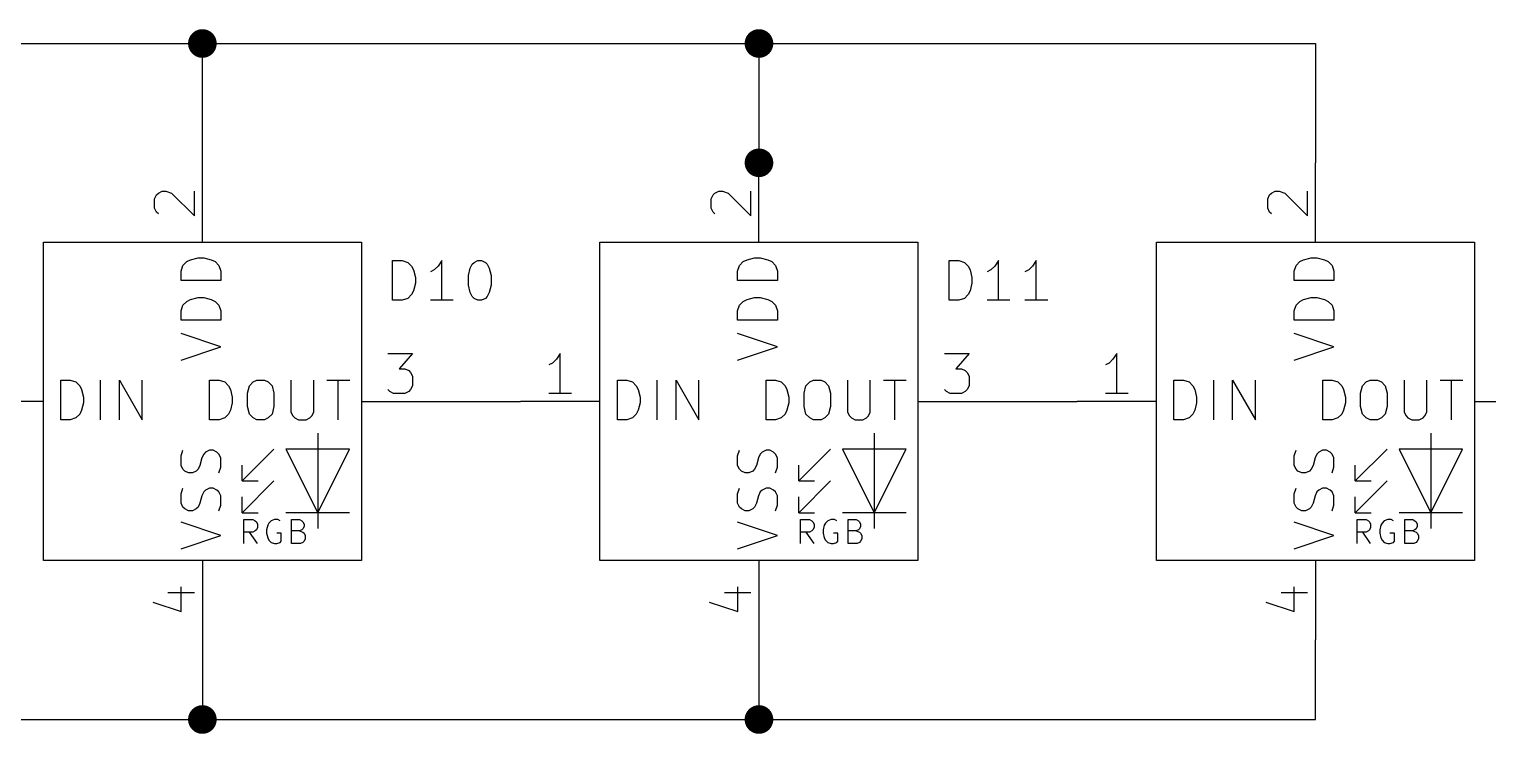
# Model space of a CAD drawing. Extents: x 0.4 to 11.3, y -7.9 to -0.4.
# Drawn here: x 7.682 to 9.517, y -2.418 to -1.532 of the extents above; entities that cross this region are included whole.
import ezdxf

# ---------------------------------------------------------------- set-up
doc = ezdxf.new("R2010")
doc.units = 0
doc.header["$MEASUREMENT"] = 0
for name, color, linetype in [('CYAN2', 4, 'CONTINUOUS'), ('GREEN3', 91, 'CONTINUOUS'), ('LYELLOW', 51, 'CONTINUOUS'), ('RED2', 1, 'CONTINUOUS'), ('RED3', 11, 'CONTINUOUS')]:
    doc.layers.add(name, color=color, linetype=linetype)

msp = doc.modelspace()

# ---------------------------------------------------------------- linework, layer by layer
at = {"layer": 'CYAN2', "linetype": 'CONTINUOUS'}
for p, q in [((7.87313, -1.83619), (7.87551, -1.82905)), ((7.87551, -1.82905), (7.88028, -1.82428)), ((7.88028, -1.82428), (7.88504, -1.8219)), ((7.88504, -1.8219), (7.89456, -1.81952)), ((7.89456, -1.81952), (7.9017, -1.81952)), ((7.9017, -1.81952), (7.91122, -1.8219)), ((7.91122, -1.8219), (7.91599, -1.82428)), ((7.91599, -1.82428), (7.92075, -1.82905)), ((7.92075, -1.82905), (7.92313, -1.83619)), ((8.13928, -1.8728), (8.13928, -1.8228)), ((8.13928, -1.8228), (8.15119, -1.8228)), ((8.15119, -1.8228), (8.15833, -1.82519)), ((8.15833, -1.82519), (8.16309, -1.82995)), ((8.16309, -1.82995), (8.16548, -1.83471)), ((8.19643, -1.82995), (8.19167, -1.83471)), ((8.20119, -1.8228), (8.19643, -1.82995)), ((8.20119, -1.8728), (8.20119, -1.8228)), ((8.23452, -1.84185), (8.2369, -1.83233)), ((8.2369, -1.83233), (8.23928, -1.82757)), ((8.23928, -1.82757), (8.24167, -1.82519)), ((8.24167, -1.82519), (8.24643, -1.8228)), ((8.24643, -1.8228), (8.25119, -1.8228)), ((8.25119, -1.8228), (8.25595, -1.82519)), ((8.25595, -1.82519), (8.25833, -1.82757)), ((8.25833, -1.82757), (8.26071, -1.83233)), ((8.26071, -1.83233), (8.26309, -1.84185)), ((8.57313, -1.83619), (8.57551, -1.82905)), ((8.57551, -1.82905), (8.58028, -1.82428)), ((8.58028, -1.82428), (8.58504, -1.8219)), ((8.58504, -1.8219), (8.59456, -1.81952)), ((8.59456, -1.81952), (8.6017, -1.81952)), ((8.6017, -1.81952), (8.61122, -1.8219)), ((8.61122, -1.8219), (8.61599, -1.82428)), ((8.61599, -1.82428), (8.62075, -1.82905)), ((8.62075, -1.82905), (8.62313, -1.83619)), ((8.83928, -1.8728), (8.83928, -1.8228)), ((8.83928, -1.8228), (8.85119, -1.8228)), ((8.85119, -1.8228), (8.85833, -1.82519)), ((8.85833, -1.82519), (8.86309, -1.82995)), ((8.86309, -1.82995), (8.86548, -1.83471)), ((8.89643, -1.82995), (8.89167, -1.83471)), ((8.90119, -1.8228), (8.89643, -1.82995)), ((8.90119, -1.8728), (8.90119, -1.8228)), ((8.94405, -1.82995), (8.93928, -1.83471)), ((8.94881, -1.8228), (8.94405, -1.82995)), ((8.94881, -1.8728), (8.94881, -1.8228)), ((9.27313, -1.83619), (9.27551, -1.82905)), ((9.27551, -1.82905), (9.28028, -1.82428)), ((9.28028, -1.82428), (9.28504, -1.8219)), ((9.28504, -1.8219), (9.29456, -1.81952)), ((9.29456, -1.81952), (9.3017, -1.81952)), ((9.3017, -1.81952), (9.31122, -1.8219)), ((9.31122, -1.8219), (9.31599, -1.82428)), ((9.31599, -1.82428), (9.32075, -1.82905)), ((9.32075, -1.82905), (9.32313, -1.83619)), ((7.87313, -1.84809), (7.87313, -1.83619)), ((7.92313, -1.84809), (7.87313, -1.84809)), ((7.92313, -1.83619), (7.92313, -1.84809)), ((8.16548, -1.83471), (8.16785, -1.84423)), ((8.16785, -1.85137), (8.16548, -1.8609)), ((8.16785, -1.84423), (8.16785, -1.85137)), ((8.19167, -1.83471), (8.18691, -1.83709)), ((8.23452, -1.85376), (8.23452, -1.84185)), ((8.26309, -1.84185), (8.26309, -1.85376)), ((8.57313, -1.84809), (8.57313, -1.83619)), ((8.62313, -1.84809), (8.57313, -1.84809)), ((8.62313, -1.83619), (8.62313, -1.84809)), ((8.86548, -1.83471), (8.86785, -1.84423)), ((8.86785, -1.85137), (8.86548, -1.8609)), ((8.86785, -1.84423), (8.86785, -1.85137)), ((8.89167, -1.83471), (8.88691, -1.83709)), ((8.93928, -1.83471), (8.93452, -1.83709)), ((9.27313, -1.84809), (9.27313, -1.83619)), ((9.32313, -1.84809), (9.27313, -1.84809)), ((9.32313, -1.83619), (9.32313, -1.84809)), ((7.88504, -1.8719), (7.89456, -1.86952)), ((7.89456, -1.86952), (7.9017, -1.86952)), ((7.9017, -1.86952), (7.91122, -1.8719)), ((8.15833, -1.87043), (8.15119, -1.8728)), ((8.16309, -1.86566), (8.15833, -1.87043)), ((8.16548, -1.8609), (8.16309, -1.86566)), ((8.2369, -1.86328), (8.23452, -1.85376)), ((8.23928, -1.86804), (8.2369, -1.86328)), ((8.24167, -1.87043), (8.23928, -1.86804)), ((8.24643, -1.8728), (8.24167, -1.87043)), ((8.25595, -1.87043), (8.25119, -1.8728)), ((8.25833, -1.86804), (8.25595, -1.87043)), ((8.26071, -1.86328), (8.25833, -1.86804)), ((8.26309, -1.85376), (8.26071, -1.86328)), ((8.58504, -1.8719), (8.59456, -1.86952)), ((8.59456, -1.86952), (8.6017, -1.86952)), ((8.6017, -1.86952), (8.61122, -1.8719)), ((8.85833, -1.87043), (8.85119, -1.8728)), ((8.86309, -1.86566), (8.85833, -1.87043)), ((8.86548, -1.8609), (8.86309, -1.86566)), ((9.28504, -1.8719), (9.29456, -1.86952)), ((9.29456, -1.86952), (9.3017, -1.86952)), ((9.3017, -1.86952), (9.31122, -1.8719)), ((7.87313, -1.88619), (7.87551, -1.87905)), ((7.87313, -1.89809), (7.87313, -1.88619)), ((7.87551, -1.87905), (7.88028, -1.87428)), ((7.88028, -1.87428), (7.88504, -1.8719)), ((7.91122, -1.8719), (7.91599, -1.87428)), ((7.91599, -1.87428), (7.92075, -1.87905)), ((7.92075, -1.87905), (7.92313, -1.88619)), ((7.92313, -1.88619), (7.92313, -1.89809)), ((8.15119, -1.8728), (8.13928, -1.8728)), ((8.21548, -1.8728), (8.18691, -1.8728)), ((8.25119, -1.8728), (8.24643, -1.8728)), ((8.57313, -1.88619), (8.57551, -1.87905)), ((8.57313, -1.89809), (8.57313, -1.88619)), ((8.57551, -1.87905), (8.58028, -1.87428)), ((8.58028, -1.87428), (8.58504, -1.8719)), ((8.61122, -1.8719), (8.61599, -1.87428)), ((8.61599, -1.87428), (8.62075, -1.87905)), ((8.62075, -1.87905), (8.62313, -1.88619)), ((8.62313, -1.88619), (8.62313, -1.89809)), ((8.85119, -1.8728), (8.83928, -1.8728)), ((8.91548, -1.8728), (8.88691, -1.8728)), ((8.96309, -1.8728), (8.93452, -1.8728)), ((9.27313, -1.88619), (9.27551, -1.87905)), ((9.27313, -1.89809), (9.27313, -1.88619)), ((9.27551, -1.87905), (9.28028, -1.87428)), ((9.28028, -1.87428), (9.28504, -1.8719)), ((9.31122, -1.8719), (9.31599, -1.87428)), ((9.31599, -1.87428), (9.32075, -1.87905)), ((9.32075, -1.87905), (9.32313, -1.88619)), ((9.32313, -1.88619), (9.32313, -1.89809)), ((7.92313, -1.89809), (7.87313, -1.89809)), ((8.62313, -1.89809), (8.57313, -1.89809)), ((9.32313, -1.89809), (9.27313, -1.89809)), ((7.92313, -1.93143), (7.87313, -1.91476)), ((8.62313, -1.93143), (8.57313, -1.91476)), ((9.32313, -1.93143), (9.27313, -1.91476)), ((7.87313, -1.94809), (7.92313, -1.93143)), ((8.57313, -1.94809), (8.62313, -1.93143)), ((9.27313, -1.94809), (9.32313, -1.93143)), ((7.7219, -2.02313), (7.7219, -1.97313)), ((7.7219, -1.97313), (7.73381, -1.97313)), ((7.73381, -1.97313), (7.74095, -1.97551)), ((7.74095, -1.97551), (7.74571, -1.98028)), ((7.74571, -1.98028), (7.74809, -1.98504)), ((7.7719, -2.02313), (7.7719, -1.97313)), ((7.79571, -2.02313), (7.79571, -1.97313)), ((7.79571, -1.97313), (7.82428, -2.02313)), ((7.82428, -2.02313), (7.82428, -1.97313)), ((7.90904, -2.02313), (7.90904, -1.97313)), ((7.90904, -1.97313), (7.92095, -1.97313)), ((7.92095, -1.97313), (7.92809, -1.97551)), ((7.92809, -1.97551), (7.93285, -1.98028)), ((7.93285, -1.98028), (7.93524, -1.98504)), ((7.95667, -1.9898), (7.95904, -1.98028)), ((7.95904, -1.98028), (7.96381, -1.97551)), ((7.96381, -1.97551), (7.96857, -1.97313)), ((7.96857, -1.97313), (7.97809, -1.97313)), ((7.97809, -1.97313), (7.98285, -1.97551)), ((7.98285, -1.97551), (7.98761, -1.98028)), ((7.98761, -1.98028), (7.99, -1.9898)), ((8.01143, -1.97313), (8.01143, -2.01361)), ((8.04, -2.01361), (8.04, -1.97313)), ((8.05667, -1.97313), (8.08524, -1.97313)), ((8.07095, -2.02313), (8.07095, -1.97313)), ((8.4219, -2.02313), (8.4219, -1.97313)), ((8.4219, -1.97313), (8.43381, -1.97313)), ((8.43381, -1.97313), (8.44095, -1.97551)), ((8.44095, -1.97551), (8.44571, -1.98028)), ((8.44571, -1.98028), (8.44809, -1.98504)), ((8.4719, -2.02313), (8.4719, -1.97313)), ((8.49571, -2.02313), (8.49571, -1.97313)), ((8.49571, -1.97313), (8.52428, -2.02313)), ((8.52428, -2.02313), (8.52428, -1.97313)), ((8.60904, -2.02313), (8.60904, -1.97313)), ((8.60904, -1.97313), (8.62095, -1.97313)), ((8.62095, -1.97313), (8.62809, -1.97551)), ((8.62809, -1.97551), (8.63285, -1.98028)), ((8.63285, -1.98028), (8.63524, -1.98504)), ((8.65667, -1.9898), (8.65904, -1.98028)), ((8.65904, -1.98028), (8.66381, -1.97551)), ((8.66381, -1.97551), (8.66857, -1.97313)), ((8.66857, -1.97313), (8.67809, -1.97313)), ((8.67809, -1.97313), (8.68285, -1.97551)), ((8.68285, -1.97551), (8.68761, -1.98028)), ((8.68761, -1.98028), (8.69, -1.9898)), ((8.71143, -1.97313), (8.71143, -2.01361)), ((8.74, -2.01361), (8.74, -1.97313)), ((8.75667, -1.97313), (8.78524, -1.97313)), ((8.77095, -2.02313), (8.77095, -1.97313)), ((9.1219, -2.02313), (9.1219, -1.97313)), ((9.1219, -1.97313), (9.13381, -1.97313)), ((9.13381, -1.97313), (9.14095, -1.97551)), ((9.14095, -1.97551), (9.14571, -1.98028)), ((9.14571, -1.98028), (9.14809, -1.98504)), ((9.1719, -2.02313), (9.1719, -1.97313)), ((9.19571, -2.02313), (9.19571, -1.97313)), ((9.19571, -1.97313), (9.22428, -2.02313)), ((9.22428, -2.02313), (9.22428, -1.97313)), ((9.30904, -2.02313), (9.30904, -1.97313)), ((9.30904, -1.97313), (9.32095, -1.97313)), ((9.32095, -1.97313), (9.32809, -1.97551)), ((9.32809, -1.97551), (9.33285, -1.98028)), ((9.33285, -1.98028), (9.33524, -1.98504)), ((9.35667, -1.9898), (9.35904, -1.98028)), ((9.35904, -1.98028), (9.36381, -1.97551)), ((9.36381, -1.97551), (9.36857, -1.97313)), ((9.36857, -1.97313), (9.37809, -1.97313)), ((9.37809, -1.97313), (9.38285, -1.97551)), ((9.38285, -1.97551), (9.38761, -1.98028)), ((9.38761, -1.98028), (9.39, -1.9898)), ((9.41143, -1.97313), (9.41143, -2.01361)), ((9.44, -2.01361), (9.44, -1.97313)), ((9.45667, -1.97313), (9.48524, -1.97313)), ((9.47095, -2.02313), (9.47095, -1.97313)), ((7.74809, -1.98504), (7.75047, -1.99456)), ((7.75047, -1.99456), (7.75047, -2.0017)), ((7.93524, -1.98504), (7.93761, -1.99456)), ((7.93761, -1.99456), (7.93761, -2.0017)), ((7.95667, -2.00646), (7.95667, -1.9898)), ((7.99, -1.9898), (7.99, -2.00646)), ((8.44809, -1.98504), (8.45047, -1.99456)), ((8.45047, -1.99456), (8.45047, -2.0017)), ((8.63524, -1.98504), (8.63761, -1.99456)), ((8.63761, -1.99456), (8.63761, -2.0017)), ((8.65667, -2.00646), (8.65667, -1.9898)), ((8.69, -1.9898), (8.69, -2.00646)), ((9.14809, -1.98504), (9.15047, -1.99456)), ((9.15047, -1.99456), (9.15047, -2.0017)), ((9.33524, -1.98504), (9.33761, -1.99456)), ((9.33761, -1.99456), (9.33761, -2.0017)), ((9.35667, -2.00646), (9.35667, -1.9898)), ((9.39, -1.9898), (9.39, -2.00646)), ((7.74571, -2.01599), (7.74095, -2.02075)), ((7.74809, -2.01122), (7.74571, -2.01599)), ((7.75047, -2.0017), (7.74809, -2.01122)), ((7.93285, -2.01599), (7.92809, -2.02075)), ((7.93524, -2.01122), (7.93285, -2.01599)), ((7.93761, -2.0017), (7.93524, -2.01122)), ((7.95904, -2.01599), (7.95667, -2.00646)), ((7.96381, -2.02075), (7.95904, -2.01599)), ((7.98761, -2.01599), (7.98285, -2.02075)), ((7.99, -2.00646), (7.98761, -2.01599)), ((8.01143, -2.01361), (8.01381, -2.01837)), ((8.03762, -2.01837), (8.04, -2.01361)), ((8.44571, -2.01599), (8.44095, -2.02075)), ((8.44809, -2.01122), (8.44571, -2.01599)), ((8.45047, -2.0017), (8.44809, -2.01122)), ((8.63285, -2.01599), (8.62809, -2.02075)), ((8.63524, -2.01122), (8.63285, -2.01599)), ((8.63761, -2.0017), (8.63524, -2.01122)), ((8.65904, -2.01599), (8.65667, -2.00646)), ((8.66381, -2.02075), (8.65904, -2.01599)), ((8.68761, -2.01599), (8.68285, -2.02075)), ((8.69, -2.00646), (8.68761, -2.01599)), ((8.71143, -2.01361), (8.71381, -2.01837)), ((8.73762, -2.01837), (8.74, -2.01361)), ((9.14571, -2.01599), (9.14095, -2.02075)), ((9.14809, -2.01122), (9.14571, -2.01599)), ((9.15047, -2.0017), (9.14809, -2.01122)), ((9.33285, -2.01599), (9.32809, -2.02075)), ((9.33524, -2.01122), (9.33285, -2.01599)), ((9.33761, -2.0017), (9.33524, -2.01122)), ((9.35904, -2.01599), (9.35667, -2.00646)), ((9.36381, -2.02075), (9.35904, -2.01599)), ((9.38761, -2.01599), (9.38285, -2.02075)), ((9.39, -2.00646), (9.38761, -2.01599)), ((9.41143, -2.01361), (9.41381, -2.01837)), ((9.43762, -2.01837), (9.44, -2.01361)), ((7.73381, -2.02313), (7.7219, -2.02313)), ((7.74095, -2.02075), (7.73381, -2.02313)), ((7.92095, -2.02313), (7.90904, -2.02313)), ((7.92809, -2.02075), (7.92095, -2.02313)), ((7.96857, -2.02313), (7.96381, -2.02075)), ((7.97809, -2.02313), (7.96857, -2.02313)), ((7.98285, -2.02075), (7.97809, -2.02313)), ((8.01381, -2.01837), (8.01619, -2.02075)), ((8.01619, -2.02075), (8.02095, -2.02313)), ((8.02095, -2.02313), (8.03047, -2.02313)), ((8.03047, -2.02313), (8.03524, -2.02075)), ((8.03524, -2.02075), (8.03762, -2.01837)), ((8.43381, -2.02313), (8.4219, -2.02313)), ((8.44095, -2.02075), (8.43381, -2.02313)), ((8.62095, -2.02313), (8.60904, -2.02313)), ((8.62809, -2.02075), (8.62095, -2.02313)), ((8.66857, -2.02313), (8.66381, -2.02075)), ((8.67809, -2.02313), (8.66857, -2.02313)), ((8.68285, -2.02075), (8.67809, -2.02313)), ((8.71381, -2.01837), (8.71619, -2.02075)), ((8.71619, -2.02075), (8.72095, -2.02313)), ((8.72095, -2.02313), (8.73047, -2.02313)), ((8.73047, -2.02313), (8.73524, -2.02075)), ((8.73524, -2.02075), (8.73762, -2.01837)), ((9.13381, -2.02313), (9.1219, -2.02313)), ((9.14095, -2.02075), (9.13381, -2.02313)), ((9.32095, -2.02313), (9.30904, -2.02313)), ((9.32809, -2.02075), (9.32095, -2.02313)), ((9.36857, -2.02313), (9.36381, -2.02075)), ((9.37809, -2.02313), (9.36857, -2.02313)), ((9.38285, -2.02075), (9.37809, -2.02313)), ((9.41381, -2.01837), (9.41619, -2.02075)), ((9.41619, -2.02075), (9.42095, -2.02313)), ((9.42095, -2.02313), (9.43047, -2.02313)), ((9.43047, -2.02313), (9.43524, -2.02075)), ((9.43524, -2.02075), (9.43762, -2.01837)), ((7.87313, -2.06857), (7.87551, -2.06143)), ((7.87313, -2.08047), (7.87313, -2.06857)), ((7.89932, -2.07095), (7.89694, -2.08047)), ((7.9017, -2.06619), (7.89932, -2.07095)), ((7.90408, -2.06381), (7.9017, -2.06619)), ((7.90885, -2.06143), (7.90408, -2.06381)), ((7.91361, -2.06143), (7.90885, -2.06143)), ((7.91837, -2.06381), (7.91361, -2.06143)), ((7.92075, -2.06619), (7.91837, -2.06381)), ((7.92313, -2.07095), (7.92075, -2.06619)), ((7.92313, -2.08285), (7.92313, -2.07095)), ((8.57313, -2.06857), (8.57551, -2.06143)), ((8.57313, -2.08047), (8.57313, -2.06857)), ((8.59932, -2.07095), (8.59694, -2.08047)), ((8.6017, -2.06619), (8.59932, -2.07095)), ((8.60408, -2.06381), (8.6017, -2.06619)), ((8.60885, -2.06143), (8.60408, -2.06381)), ((8.61361, -2.06143), (8.60885, -2.06143)), ((8.61837, -2.06381), (8.61361, -2.06143)), ((8.62075, -2.06619), (8.61837, -2.06381)), ((8.62313, -2.07095), (8.62075, -2.06619)), ((8.62313, -2.08285), (8.62313, -2.07095)), ((9.27313, -2.06857), (9.27551, -2.06143)), ((9.27313, -2.08047), (9.27313, -2.06857)), ((9.29932, -2.07095), (9.29694, -2.08047)), ((9.3017, -2.06619), (9.29932, -2.07095)), ((9.30408, -2.06381), (9.3017, -2.06619)), ((9.30885, -2.06143), (9.30408, -2.06381)), ((9.31361, -2.06143), (9.30885, -2.06143)), ((9.31837, -2.06381), (9.31361, -2.06143)), ((9.32075, -2.06619), (9.31837, -2.06381)), ((9.32313, -2.07095), (9.32075, -2.06619)), ((9.32313, -2.08285), (9.32313, -2.07095)), ((7.87551, -2.08524), (7.87313, -2.08047)), ((7.87789, -2.08762), (7.87551, -2.08524)), ((7.88265, -2.09), (7.87789, -2.08762)), ((7.88742, -2.09), (7.88265, -2.09)), ((7.89218, -2.08762), (7.88742, -2.09)), ((7.89456, -2.08524), (7.89218, -2.08762)), ((7.89694, -2.08047), (7.89456, -2.08524)), ((7.92075, -2.09), (7.92313, -2.08285)), ((8.57551, -2.08524), (8.57313, -2.08047)), ((8.57789, -2.08762), (8.57551, -2.08524)), ((8.58265, -2.09), (8.57789, -2.08762)), ((8.58742, -2.09), (8.58265, -2.09)), ((8.59218, -2.08762), (8.58742, -2.09)), ((8.59456, -2.08524), (8.59218, -2.08762)), ((8.59694, -2.08047), (8.59456, -2.08524)), ((8.62075, -2.09), (8.62313, -2.08285)), ((9.27551, -2.08524), (9.27313, -2.08047)), ((9.27789, -2.08762), (9.27551, -2.08524)), ((9.28265, -2.09), (9.27789, -2.08762)), ((9.28742, -2.09), (9.28265, -2.09)), ((9.29218, -2.08762), (9.28742, -2.09)), ((9.29456, -2.08524), (9.29218, -2.08762)), ((9.29694, -2.08047), (9.29456, -2.08524)), ((9.32075, -2.09), (9.32313, -2.08285)), ((7.87313, -2.11619), (7.87551, -2.10904)), ((7.90885, -2.10904), (7.90408, -2.11143)), ((7.91361, -2.10904), (7.90885, -2.10904)), ((7.91837, -2.11143), (7.91361, -2.10904)), ((8.57313, -2.11619), (8.57551, -2.10904)), ((8.60885, -2.10904), (8.60408, -2.11143)), ((8.61361, -2.10904), (8.60885, -2.10904)), ((8.61837, -2.11143), (8.61361, -2.10904)), ((9.27313, -2.11619), (9.27551, -2.10904)), ((9.30885, -2.10904), (9.30408, -2.11143)), ((9.31361, -2.10904), (9.30885, -2.10904)), ((9.31837, -2.11143), (9.31361, -2.10904)), ((7.87313, -2.12809), (7.87313, -2.11619)), ((7.89932, -2.11857), (7.89694, -2.12809)), ((7.9017, -2.11381), (7.89932, -2.11857)), ((7.90408, -2.11143), (7.9017, -2.11381)), ((7.92075, -2.11381), (7.91837, -2.11143)), ((7.92313, -2.11857), (7.92075, -2.11381)), ((7.92313, -2.13047), (7.92313, -2.11857)), ((8.57313, -2.12809), (8.57313, -2.11619)), ((8.59932, -2.11857), (8.59694, -2.12809)), ((8.6017, -2.11381), (8.59932, -2.11857)), ((8.60408, -2.11143), (8.6017, -2.11381)), ((8.62075, -2.11381), (8.61837, -2.11143)), ((8.62313, -2.11857), (8.62075, -2.11381)), ((8.62313, -2.13047), (8.62313, -2.11857)), ((9.27313, -2.12809), (9.27313, -2.11619)), ((9.29932, -2.11857), (9.29694, -2.12809)), ((9.3017, -2.11381), (9.29932, -2.11857)), ((9.30408, -2.11143), (9.3017, -2.11381)), ((9.32075, -2.11381), (9.31837, -2.11143)), ((9.32313, -2.11857), (9.32075, -2.11381)), ((9.32313, -2.13047), (9.32313, -2.11857)), ((7.87551, -2.13285), (7.87313, -2.12809)), ((7.87789, -2.13524), (7.87551, -2.13285)), ((7.88265, -2.13761), (7.87789, -2.13524)), ((7.88742, -2.13761), (7.88265, -2.13761)), ((7.89218, -2.13524), (7.88742, -2.13761)), ((7.89456, -2.13285), (7.89218, -2.13524)), ((7.89694, -2.12809), (7.89456, -2.13285)), ((7.92075, -2.13761), (7.92313, -2.13047)), ((8.57551, -2.13285), (8.57313, -2.12809)), ((8.57789, -2.13524), (8.57551, -2.13285)), ((8.58265, -2.13761), (8.57789, -2.13524)), ((8.58742, -2.13761), (8.58265, -2.13761)), ((8.59218, -2.13524), (8.58742, -2.13761)), ((8.59456, -2.13285), (8.59218, -2.13524)), ((8.59694, -2.12809), (8.59456, -2.13285)), ((8.62075, -2.13761), (8.62313, -2.13047)), ((9.27551, -2.13285), (9.27313, -2.12809)), ((9.27789, -2.13524), (9.27551, -2.13285)), ((9.28265, -2.13761), (9.27789, -2.13524)), ((9.28742, -2.13761), (9.28265, -2.13761)), ((9.29218, -2.13524), (9.28742, -2.13761)), ((9.29456, -2.13285), (9.29218, -2.13524)), ((9.29694, -2.12809), (9.29456, -2.13285)), ((9.32075, -2.13761), (9.32313, -2.13047)), ((7.92313, -2.16857), (7.87313, -2.1519)), ((8.62313, -2.16857), (8.57313, -2.1519)), ((9.32313, -2.16857), (9.27313, -2.1519)), ((7.87313, -2.18524), (7.92313, -2.16857)), ((8.57313, -2.18524), (8.62313, -2.16857)), ((9.27313, -2.18524), (9.32313, -2.16857))]:
    msp.add_line(p, q, dxfattribs=at)
at = {"layer": 'GREEN3', "linetype": 'CONTINUOUS'}
for p, q in [((7.2, -1.55), (7.9, -1.55)), ((7.9, -1.7), (7.9, -1.55)), ((7.9, -1.55), (8.6, -1.55)), ((8.6, -1.55), (9.3, -1.55)), ((8.6, -1.55), (8.6, -1.7)), ((9.3, -1.55), (9.3, -1.7)), ((8.6, -1.75), (8.6, -1.7)), ((8.2, -2), (8.3, -2)), ((8.9, -2), (9, -2)), ((7.9, -2.3), (7.9, -2.4)), ((8.6, -2.3), (8.6, -2.4)), ((9.3, -2.4), (9.3, -2.3)), ((7.2, -2.4), (7.9, -2.4)), ((7.9, -2.4), (8.6, -2.4)), ((8.6, -2.4), (9.3, -2.4))]:
    msp.add_line(p, q, dxfattribs=at)
at = {"layer": 'GREEN3', "const_width": 0.018}
for points in [[(7.891, -1.55, 1), (7.909, -1.55, 1)], [(8.591, -1.55, 1), (8.609, -1.55, 1)], [(8.591, -1.7, 1), (8.609, -1.7, 1)], [(7.891, -2.4, 1), (7.909, -2.4, 1)], [(8.591, -2.4, 1), (8.609, -2.4, 1)]]:
    msp.add_lwpolyline(points, format="xyb", close=True, dxfattribs=at)
at = {"layer": 'LYELLOW', "linetype": 'CONTINUOUS'}
for p, q in [((7.7, -2.2), (7.7, -1.8)), ((7.7, -1.8), (8.1, -1.8)), ((8.1, -1.8), (8.1, -2.2)), ((8.4, -2.2), (8.4, -1.8)), ((8.4, -1.8), (8.8, -1.8)), ((8.8, -1.8), (8.8, -2.2)), ((9.1, -2.2), (9.1, -1.8)), ((9.1, -1.8), (9.5, -1.8)), ((9.5, -1.8), (9.5, -2.2)), ((8.1, -2.2), (7.7, -2.2)), ((8.8, -2.2), (8.4, -2.2)), ((9.5, -2.2), (9.1, -2.2))]:
    msp.add_line(p, q, dxfattribs=at)
at = {"layer": 'RED2', "linetype": 'CONTINUOUS'}
for p, q in [((7.9, -1.8), (7.9, -1.7)), ((8.6, -1.8), (8.6, -1.7)), ((9.3, -1.8), (9.3, -1.7)), ((7.7, -2.2), (7.7, -1.8)), ((7.7, -1.8), (8.1, -1.8)), ((8.1, -1.8), (8.1, -2.2)), ((8.4, -2.2), (8.4, -1.8)), ((8.4, -1.8), (8.8, -1.8)), ((8.8, -1.8), (8.8, -2.2)), ((9.1, -2.2), (9.1, -1.8)), ((9.1, -1.8), (9.5, -1.8)), ((9.5, -1.8), (9.5, -2.2)), ((7.7, -2), (7.6, -2)), ((8.1, -2), (8.2, -2)), ((8.4, -2), (8.3, -2)), ((8.8, -2), (8.9, -2)), ((9.1, -2), (9, -2)), ((9.5, -2), (9.6, -2)), ((8.045, -2.04), (8.045, -2.14)), ((8.745, -2.04), (8.745, -2.14)), ((9.445, -2.04), (9.445, -2.14)), ((7.99, -2.06), (7.95, -2.1)), ((8.085, -2.06), (8.005, -2.06)), ((8.005, -2.06), (8.045, -2.14)), ((8.045, -2.14), (8.085, -2.06)), ((8.69, -2.06), (8.65, -2.1)), ((8.785, -2.06), (8.705, -2.06)), ((8.705, -2.06), (8.745, -2.14)), ((8.745, -2.14), (8.785, -2.06)), ((9.39, -2.06), (9.35, -2.1)), ((9.485, -2.06), (9.405, -2.06)), ((9.405, -2.06), (9.445, -2.14)), ((9.445, -2.14), (9.485, -2.06)), ((7.95, -2.1), (7.95, -2.08)), ((8.65, -2.1), (8.65, -2.08)), ((9.35, -2.1), (9.35, -2.08)), ((7.95, -2.1), (7.97, -2.1)), ((7.99, -2.1), (7.95, -2.14)), ((8.65, -2.1), (8.67, -2.1)), ((8.69, -2.1), (8.65, -2.14)), ((9.35, -2.1), (9.37, -2.1)), ((9.39, -2.1), (9.35, -2.14)), ((7.95, -2.14), (7.95, -2.12)), ((8.65, -2.14), (8.65, -2.12)), ((9.35, -2.14), (9.35, -2.12)), ((7.95, -2.14), (7.97, -2.14)), ((8.085, -2.14), (8.005, -2.14)), ((8.045, -2.14), (8.045, -2.16)), ((8.65, -2.14), (8.67, -2.14)), ((8.785, -2.14), (8.705, -2.14)), ((8.745, -2.14), (8.745, -2.16)), ((9.35, -2.14), (9.37, -2.14)), ((9.485, -2.14), (9.405, -2.14)), ((9.445, -2.14), (9.445, -2.16)), ((7.95214, -2.17869), (7.95214, -2.14869)), ((7.95214, -2.14869), (7.96357, -2.14869)), ((7.96357, -2.1644), (7.95214, -2.1644)), ((7.96928, -2.17869), (7.95928, -2.1644)), ((7.96357, -2.14869), (7.96643, -2.15011)), ((7.96643, -2.16297), (7.96357, -2.1644)), ((7.96643, -2.15011), (7.96785, -2.15154)), ((7.96785, -2.16154), (7.96643, -2.16297)), ((7.96785, -2.15154), (7.96928, -2.1544)), ((7.96928, -2.15869), (7.96785, -2.16154)), ((7.96928, -2.1544), (7.96928, -2.15869)), ((7.98214, -2.15583), (7.98071, -2.16154)), ((7.98071, -2.16154), (7.98071, -2.16583)), ((7.98357, -2.15297), (7.98214, -2.15583)), ((7.98643, -2.15011), (7.98357, -2.15297)), ((7.99071, -2.14869), (7.98643, -2.15011)), ((7.995, -2.14869), (7.99071, -2.14869)), ((7.99785, -2.15011), (7.995, -2.14869)), ((8.01214, -2.17869), (8.01214, -2.14869)), ((8.01214, -2.14869), (8.02214, -2.14869)), ((8.02214, -2.16297), (8.01214, -2.16297)), ((8.02214, -2.14869), (8.025, -2.15011)), ((8.025, -2.16154), (8.02214, -2.16297)), ((8.02214, -2.16297), (8.02643, -2.1644)), ((8.025, -2.15011), (8.02643, -2.15154)), ((8.02643, -2.16011), (8.025, -2.16154)), ((8.02643, -2.15154), (8.02785, -2.1544)), ((8.02785, -2.15726), (8.02643, -2.16011)), ((8.02643, -2.1644), (8.02785, -2.16583)), ((8.02785, -2.1544), (8.02785, -2.15726)), ((8.65214, -2.17869), (8.65214, -2.14869)), ((8.65214, -2.14869), (8.66357, -2.14869)), ((8.66357, -2.1644), (8.65214, -2.1644)), ((8.66928, -2.17869), (8.65928, -2.1644)), ((8.66357, -2.14869), (8.66643, -2.15011)), ((8.66643, -2.16297), (8.66357, -2.1644)), ((8.66643, -2.15011), (8.66785, -2.15154)), ((8.66785, -2.16154), (8.66643, -2.16297)), ((8.66785, -2.15154), (8.66928, -2.1544)), ((8.66928, -2.15869), (8.66785, -2.16154)), ((8.66928, -2.1544), (8.66928, -2.15869)), ((8.68214, -2.15583), (8.68071, -2.16154)), ((8.68071, -2.16154), (8.68071, -2.16583)), ((8.68357, -2.15297), (8.68214, -2.15583)), ((8.68643, -2.15011), (8.68357, -2.15297)), ((8.69071, -2.14869), (8.68643, -2.15011)), ((8.695, -2.14869), (8.69071, -2.14869)), ((8.69785, -2.15011), (8.695, -2.14869)), ((8.71214, -2.17869), (8.71214, -2.14869)), ((8.71214, -2.14869), (8.72214, -2.14869)), ((8.72214, -2.16297), (8.71214, -2.16297)), ((8.72214, -2.14869), (8.725, -2.15011)), ((8.725, -2.16154), (8.72214, -2.16297)), ((8.72214, -2.16297), (8.72643, -2.1644)), ((8.725, -2.15011), (8.72643, -2.15154)), ((8.72643, -2.16011), (8.725, -2.16154)), ((8.72643, -2.15154), (8.72785, -2.1544)), ((8.72785, -2.15726), (8.72643, -2.16011)), ((8.72643, -2.1644), (8.72785, -2.16583)), ((8.72785, -2.1544), (8.72785, -2.15726)), ((9.35214, -2.17869), (9.35214, -2.14869)), ((9.35214, -2.14869), (9.36357, -2.14869)), ((9.36357, -2.1644), (9.35214, -2.1644)), ((9.36928, -2.17869), (9.35928, -2.1644)), ((9.36357, -2.14869), (9.36643, -2.15011)), ((9.36643, -2.16297), (9.36357, -2.1644)), ((9.36643, -2.15011), (9.36785, -2.15154)), ((9.36785, -2.16154), (9.36643, -2.16297)), ((9.36785, -2.15154), (9.36928, -2.1544)), ((9.36928, -2.15869), (9.36785, -2.16154)), ((9.36928, -2.1544), (9.36928, -2.15869)), ((9.38214, -2.15583), (9.38071, -2.16154)), ((9.38071, -2.16154), (9.38071, -2.16583)), ((9.38357, -2.15297), (9.38214, -2.15583)), ((9.38643, -2.15011), (9.38357, -2.15297)), ((9.39071, -2.14869), (9.38643, -2.15011)), ((9.395, -2.14869), (9.39071, -2.14869)), ((9.39785, -2.15011), (9.395, -2.14869)), ((9.41214, -2.17869), (9.41214, -2.14869)), ((9.41214, -2.14869), (9.42214, -2.14869)), ((9.42214, -2.16297), (9.41214, -2.16297)), ((9.42214, -2.14869), (9.425, -2.15011)), ((9.425, -2.16154), (9.42214, -2.16297)), ((9.42214, -2.16297), (9.42643, -2.1644)), ((9.425, -2.15011), (9.42643, -2.15154)), ((9.42643, -2.16011), (9.425, -2.16154)), ((9.42643, -2.15154), (9.42785, -2.1544)), ((9.42785, -2.15726), (9.42643, -2.16011)), ((9.42643, -2.1644), (9.42785, -2.16583)), ((9.42785, -2.1544), (9.42785, -2.15726)), ((7.98071, -2.16583), (7.98214, -2.17154)), ((7.98214, -2.17154), (7.98357, -2.1744)), ((7.98357, -2.1744), (7.98643, -2.17726)), ((7.98643, -2.17726), (7.99071, -2.17869)), ((7.99071, -2.17869), (7.99357, -2.17869)), ((7.99928, -2.16583), (7.99357, -2.16583)), ((7.99357, -2.17869), (7.99785, -2.17726)), ((7.99785, -2.17726), (7.99928, -2.17583)), ((7.99928, -2.17583), (7.99928, -2.16583)), ((8.02357, -2.17869), (8.01214, -2.17869)), ((8.02643, -2.17726), (8.02357, -2.17869)), ((8.02785, -2.17583), (8.02643, -2.17726)), ((8.02785, -2.16583), (8.02928, -2.16869)), ((8.02928, -2.17297), (8.02785, -2.17583)), ((8.02928, -2.16869), (8.02928, -2.17297)), ((8.68071, -2.16583), (8.68214, -2.17154)), ((8.68214, -2.17154), (8.68357, -2.1744)), ((8.68357, -2.1744), (8.68643, -2.17726)), ((8.68643, -2.17726), (8.69071, -2.17869)), ((8.69071, -2.17869), (8.69357, -2.17869)), ((8.69928, -2.16583), (8.69357, -2.16583)), ((8.69357, -2.17869), (8.69785, -2.17726)), ((8.69785, -2.17726), (8.69928, -2.17583)), ((8.69928, -2.17583), (8.69928, -2.16583)), ((8.72357, -2.17869), (8.71214, -2.17869)), ((8.72643, -2.17726), (8.72357, -2.17869)), ((8.72785, -2.17583), (8.72643, -2.17726)), ((8.72785, -2.16583), (8.72928, -2.16869)), ((8.72928, -2.17297), (8.72785, -2.17583)), ((8.72928, -2.16869), (8.72928, -2.17297)), ((9.38071, -2.16583), (9.38214, -2.17154)), ((9.38214, -2.17154), (9.38357, -2.1744)), ((9.38357, -2.1744), (9.38643, -2.17726)), ((9.38643, -2.17726), (9.39071, -2.17869)), ((9.39071, -2.17869), (9.39357, -2.17869)), ((9.39928, -2.16583), (9.39357, -2.16583)), ((9.39357, -2.17869), (9.39785, -2.17726)), ((9.39785, -2.17726), (9.39928, -2.17583)), ((9.39928, -2.17583), (9.39928, -2.16583)), ((9.42357, -2.17869), (9.41214, -2.17869)), ((9.42643, -2.17726), (9.42357, -2.17869)), ((9.42785, -2.17583), (9.42643, -2.17726)), ((9.42785, -2.16583), (9.42928, -2.16869)), ((9.42928, -2.17297), (9.42785, -2.17583)), ((9.42928, -2.16869), (9.42928, -2.17297)), ((8.1, -2.2), (7.7, -2.2)), ((7.9, -2.2), (7.9, -2.3)), ((8.8, -2.2), (8.4, -2.2)), ((8.6, -2.2), (8.6, -2.3)), ((9.5, -2.2), (9.1, -2.2)), ((9.3, -2.2), (9.3, -2.3))]:
    msp.add_line(p, q, dxfattribs=at)
at = {"layer": 'RED3', "linetype": 'CONTINUOUS'}
for p, q in [((7.83988, -1.74523), (7.84226, -1.74047)), ((7.84226, -1.74047), (7.84464, -1.73809)), ((7.84464, -1.73809), (7.8494, -1.73571)), ((7.8494, -1.73571), (7.85417, -1.73571)), ((7.85417, -1.73571), (7.86131, -1.73809)), ((7.86131, -1.73809), (7.88988, -1.76666)), ((7.88988, -1.76666), (7.88988, -1.73571)), ((8.53988, -1.74523), (8.54226, -1.74047)), ((8.54226, -1.74047), (8.54464, -1.73809)), ((8.54464, -1.73809), (8.5494, -1.73571)), ((8.5494, -1.73571), (8.55417, -1.73571)), ((8.55417, -1.73571), (8.56131, -1.73809)), ((8.56131, -1.73809), (8.58988, -1.76666)), ((8.58988, -1.76666), (8.58988, -1.73571)), ((9.23988, -1.74523), (9.24226, -1.74047)), ((9.24226, -1.74047), (9.24464, -1.73809)), ((9.24464, -1.73809), (9.2494, -1.73571)), ((9.2494, -1.73571), (9.25417, -1.73571)), ((9.25417, -1.73571), (9.26131, -1.73809)), ((9.26131, -1.73809), (9.28988, -1.76666)), ((9.28988, -1.76666), (9.28988, -1.73571)), ((7.83988, -1.75714), (7.83988, -1.74523)), ((7.84226, -1.7619), (7.83988, -1.75714)), ((8.53988, -1.75714), (8.53988, -1.74523)), ((8.54226, -1.7619), (8.53988, -1.75714)), ((9.23988, -1.75714), (9.23988, -1.74523)), ((9.24226, -1.7619), (9.23988, -1.75714)), ((7.84464, -1.76428), (7.84226, -1.7619)), ((8.54464, -1.76428), (8.54226, -1.7619)), ((9.24464, -1.76428), (9.24226, -1.7619)), ((8.13333, -1.93988), (8.16429, -1.93988)), ((8.16429, -1.93988), (8.14762, -1.95893)), ((8.35, -1.93988), (8.34524, -1.94702)), ((8.35, -1.98988), (8.35, -1.93988)), ((8.83333, -1.93988), (8.86429, -1.93988)), ((8.86429, -1.93988), (8.84762, -1.95893)), ((9.05, -1.93988), (9.04524, -1.94702)), ((9.05, -1.98988), (9.05, -1.93988)), ((8.14762, -1.95893), (8.15476, -1.95893)), ((8.15476, -1.95893), (8.15952, -1.96131)), ((8.15952, -1.96131), (8.16191, -1.96369)), ((8.34048, -1.95178), (8.33572, -1.95417)), ((8.34524, -1.94702), (8.34048, -1.95178)), ((8.84762, -1.95893), (8.85476, -1.95893)), ((8.85476, -1.95893), (8.85952, -1.96131)), ((8.85952, -1.96131), (8.86191, -1.96369)), ((9.04048, -1.95178), (9.03572, -1.95417)), ((9.04524, -1.94702), (9.04048, -1.95178)), ((8.16191, -1.96369), (8.16429, -1.96845)), ((8.16429, -1.98035), (8.16191, -1.98512)), ((8.16429, -1.96845), (8.16429, -1.98035)), ((8.86191, -1.96369), (8.86429, -1.96845)), ((8.86429, -1.98035), (8.86191, -1.98512)), ((8.86429, -1.96845), (8.86429, -1.98035)), ((8.13572, -1.9875), (8.13333, -1.98512)), ((8.14048, -1.98988), (8.13572, -1.9875)), ((8.15476, -1.98988), (8.14048, -1.98988)), ((8.15952, -1.9875), (8.15476, -1.98988)), ((8.16191, -1.98512), (8.15952, -1.9875)), ((8.36429, -1.98988), (8.33572, -1.98988)), ((8.83572, -1.9875), (8.83333, -1.98512)), ((8.84048, -1.98988), (8.83572, -1.9875)), ((8.85476, -1.98988), (8.84048, -1.98988)), ((8.85952, -1.9875), (8.85476, -1.98988)), ((8.86191, -1.98512), (8.85952, -1.9875)), ((9.06429, -1.98988), (9.03572, -1.98988)), ((7.87321, -2.26428), (7.87321, -2.23333)), ((8.57321, -2.26428), (8.57321, -2.23333)), ((9.27321, -2.26428), (9.27321, -2.23333)), ((7.8375, -2.25238), (7.87321, -2.26428)), ((7.85655, -2.24047), (7.88988, -2.24047)), ((8.5375, -2.25238), (8.57321, -2.26428)), ((8.55655, -2.24047), (8.58988, -2.24047)), ((9.2375, -2.25238), (9.27321, -2.26428)), ((9.25655, -2.24047), (9.28988, -2.24047))]:
    msp.add_line(p, q, dxfattribs=at)

doc.saveas('drawing.dxf')
